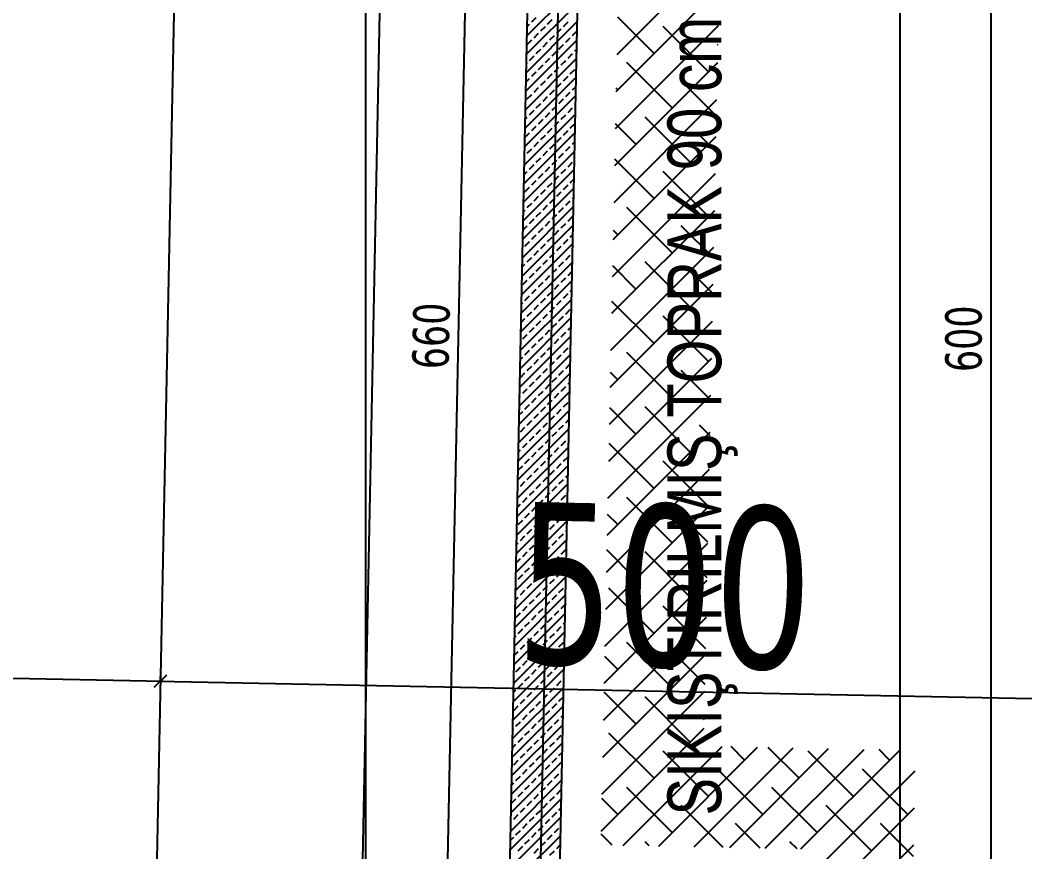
# Model space of a CAD drawing. Header units: millimetres. Extents: x 43168.9 to 43194.6, y -25545.1 to -25543.4.
# Drawn here: x 43171.0766 to 43171.1763, y -25544.2148 to -25544.1323 of the extents above; entities that cross this region are included whole.
import ezdxf

# ---------------------------------------------------------------- set-up
doc = ezdxf.new("R2010")
doc.units = ezdxf.units.MM
doc.header["$LTSCALE"] = 200
doc.linetypes.add('DASHDOT', pattern=[1, 0.5, -0.25, 0, -0.25])
doc.linetypes.add('DASHDOT2', pattern=[0.5, 0.25, -0.125, 0, -0.125])
for name, color, linetype in [('aks_sgh', 5, 'DASHDOT2'), ('kolon-b.a_sgh', 6, 'Continuous'), ('olcu-uyg_sgh', 193, 'Continuous'), ('olcuaks_sgh', 41, 'Continuous'), ('olcuic_sgh', 183, 'Continuous'), ('tarama-betonarme_sgh', 223, 'Continuous'), ('tarama-zemin_sgh', 197, 'Continuous'), ('yapi-yaklasma_sgh', 41, 'DASHDOT'), ('yazi-genel_sgh', 7, 'Continuous')]:
    doc.layers.add(name, color=color, linetype=linetype)
doc.styles.add('dim', font='VERDANA.TTF', dxfattribs={"width": 0.7})
doc.styles.add('text2', font='arial.ttf')

msp = doc.modelspace()

# ---------------------------------------------------------------- linework, layer by layer
at = {"color": 0, "linetype": 'ByBlock', "lineweight": -2}
for p, q in [((43171.089953, -25544.198456), (43171.091177, -25544.19728)), ((43171.091177, -25544.19728), (43171.089953, -25544.198456))]:
    msp.add_line(p, q, dxfattribs=at)
at = {"layer": 'aks_sgh'}
for p, q in [((43171.110879, -25543.740919), (43171.110879, -25544.789919)), ((43171.163879, -25543.740919), (43171.163879, -25544.789919)), ((43171.133621, -25543.95248), (43171.117003, -25544.765813))]:
    msp.add_line(p, q, dxfattribs=at)
at = {"layer": 'kolon-b.a_sgh'}
for p, q in [((43171.12733, -25544.110856), (43171.125173, -25544.216859)), ((43171.130172, -25544.216961), (43171.132329, -25544.110958))]:
    msp.add_line(p, q, dxfattribs=at)
at = {"layer": 'olcu-uyg_sgh'}
for p, q in [((43171.030327, -25544.19666), (43171.090815, -25544.197873)), ((43171.090565, -25544.197868), (43171.090585, -25544.196868)), ((43171.090565, -25544.197868), (43171.090585, -25544.196868)), ((43171.090315, -25544.197863), (43171.190795, -25544.199878))]:
    msp.add_line(p, q, dxfattribs=at)
at = {"layer": 'olcuaks_sgh'}
msp.add_line((43171.17288, -25544.103669), (43171.17288, -25544.224169), dxfattribs=at)
at = {"layer": 'olcuic_sgh'}
for p, q in [((43171.115904, -25543.953933), (43171.099445, -25544.762834)), ((43171.121437, -25544.097441), (43171.118741, -25544.229941))]:
    msp.add_line(p, q, dxfattribs=at)
at = {"layer": 'tarama-betonarme_sgh'}
for p, q in [((43171.12686, -25544.133929), (43171.131965, -25544.128824)), ((43171.126823, -25544.135762), (43171.131928, -25544.130658)), ((43171.126786, -25544.137596), (43171.131891, -25544.132491)), ((43171.127376, -25544.132515), (43171.127825, -25544.132066)), ((43171.128947, -25544.13274), (43171.129396, -25544.132291)), ((43171.130519, -25544.132964), (43171.130968, -25544.132515)), ((43171.126879, -25544.133012), (43171.127151, -25544.13274)), ((43171.1276, -25544.134087), (43171.128049, -25544.133638)), ((43171.128274, -25544.133413), (43171.128723, -25544.132964)), ((43171.129845, -25544.133638), (43171.130294, -25544.133189)), ((43171.131417, -25544.133862), (43171.131866, -25544.133413)), ((43171.126748, -25544.139429), (43171.131853, -25544.134324)), ((43171.126927, -25544.13476), (43171.127376, -25544.134311)), ((43171.128498, -25544.134985), (43171.128947, -25544.134536)), ((43171.129172, -25544.134311), (43171.129621, -25544.133862)), ((43171.130744, -25544.134536), (43171.131193, -25544.134087)), ((43171.127825, -25544.135658), (43171.128274, -25544.135209)), ((43171.129396, -25544.135883), (43171.129845, -25544.135434)), ((43171.13007, -25544.135209), (43171.130519, -25544.13476)), ((43171.131642, -25544.135434), (43171.131835, -25544.135241)), ((43171.126711, -25544.141263), (43171.131816, -25544.136158)), ((43171.126804, -25544.136679), (43171.126927, -25544.136557)), ((43171.127151, -25544.136332), (43171.1276, -25544.135883)), ((43171.128723, -25544.136557), (43171.129172, -25544.136107)), ((43171.130294, -25544.136781), (43171.130744, -25544.136332)), ((43171.130968, -25544.136107), (43171.131417, -25544.135658)), ((43171.127376, -25544.137904), (43171.127825, -25544.137455)), ((43171.128049, -25544.13723), (43171.128498, -25544.136781)), ((43171.129621, -25544.137455), (43171.13007, -25544.137006)), ((43171.131193, -25544.137679), (43171.131642, -25544.13723)), ((43171.126674, -25544.143096), (43171.131779, -25544.137991)), ((43171.126767, -25544.138512), (43171.127151, -25544.138128)), ((43171.128274, -25544.138802), (43171.128723, -25544.138353)), ((43171.128947, -25544.138128), (43171.129396, -25544.137679)), ((43171.129845, -25544.139026), (43171.130294, -25544.138577)), ((43171.130519, -25544.138353), (43171.130968, -25544.137904)), ((43171.1276, -25544.139475), (43171.128049, -25544.139026)), ((43171.129172, -25544.1397), (43171.129621, -25544.139251)), ((43171.130744, -25544.139924), (43171.131193, -25544.139475)), ((43171.131417, -25544.139251), (43171.13176, -25544.138908)), ((43171.126636, -25544.144929), (43171.131741, -25544.139824)), ((43171.126927, -25544.140149), (43171.127376, -25544.1397)), ((43171.127825, -25544.141047), (43171.128274, -25544.140598)), ((43171.128498, -25544.140373), (43171.128947, -25544.139924)), ((43171.13007, -25544.140598), (43171.130519, -25544.140149)), ((43171.127151, -25544.14172), (43171.1276, -25544.141271)), ((43171.128723, -25544.141945), (43171.129172, -25544.141496)), ((43171.129396, -25544.141271), (43171.129845, -25544.140822)), ((43171.130968, -25544.141496), (43171.131417, -25544.141047)), ((43171.131642, -25544.140822), (43171.131723, -25544.140741)), ((43171.126599, -25544.146763), (43171.131704, -25544.141658)), ((43171.126692, -25544.142179), (43171.126927, -25544.141945)), ((43171.128049, -25544.142618), (43171.128498, -25544.142169)), ((43171.129621, -25544.142843), (43171.13007, -25544.142394)), ((43171.130294, -25544.142169), (43171.130744, -25544.14172)), ((43171.126562, -25544.148596), (43171.131667, -25544.143491)), ((43171.126702, -25544.143965), (43171.127151, -25544.143516)), ((43171.127376, -25544.143292), (43171.127825, -25544.142843)), ((43171.128947, -25544.143516), (43171.129396, -25544.143067)), ((43171.130519, -25544.143741), (43171.130968, -25544.143292)), ((43171.131193, -25544.143067), (43171.131642, -25544.142618)), ((43171.1276, -25544.144863), (43171.128049, -25544.144414)), ((43171.128274, -25544.14419), (43171.128723, -25544.143741)), ((43171.129845, -25544.144414), (43171.130294, -25544.143965)), ((43171.131417, -25544.144639), (43171.131648, -25544.144408)), ((43171.126524, -25544.150429), (43171.131629, -25544.145324)), ((43171.126927, -25544.145537), (43171.127376, -25544.145088)), ((43171.128498, -25544.145761), (43171.128947, -25544.145312)), ((43171.129172, -25544.145088), (43171.129621, -25544.144639)), ((43171.13007, -25544.145986), (43171.130519, -25544.145537)), ((43171.130744, -25544.145312), (43171.131193, -25544.144863)), ((43171.126618, -25544.145846), (43171.126702, -25544.145761)), ((43171.127825, -25544.146435), (43171.128274, -25544.145986)), ((43171.129396, -25544.146659), (43171.129845, -25544.14621)), ((43171.130968, -25544.146884), (43171.131417, -25544.146435)), ((43171.126487, -25544.152263), (43171.131592, -25544.147158)), ((43171.12658, -25544.147679), (43171.126927, -25544.147333)), ((43171.127151, -25544.147108), (43171.1276, -25544.146659)), ((43171.128049, -25544.148006), (43171.128498, -25544.147557)), ((43171.128723, -25544.147333), (43171.129172, -25544.146884)), ((43171.130294, -25544.147557), (43171.130744, -25544.147108)), ((43171.127376, -25544.14868), (43171.127825, -25544.148231)), ((43171.128947, -25544.148904), (43171.129396, -25544.148455)), ((43171.129621, -25544.148231), (43171.13007, -25544.147782)), ((43171.131193, -25544.148455), (43171.131573, -25544.148074)), ((43171.12645, -25544.154096), (43171.131555, -25544.148991)), ((43171.126702, -25544.149353), (43171.127151, -25544.148904)), ((43171.128274, -25544.149578), (43171.128723, -25544.149129)), ((43171.129845, -25544.149802), (43171.130294, -25544.149353)), ((43171.130519, -25544.149129), (43171.130968, -25544.14868)), ((43171.126927, -25544.150925), (43171.127376, -25544.150476)), ((43171.1276, -25544.150251), (43171.128049, -25544.149802)), ((43171.129172, -25544.150476), (43171.129621, -25544.150027)), ((43171.130744, -25544.1507), (43171.131193, -25544.150251)), ((43171.131417, -25544.150027), (43171.131536, -25544.149908)), ((43171.126413, -25544.155929), (43171.131517, -25544.150824)), ((43171.126506, -25544.151346), (43171.126702, -25544.151149)), ((43171.127825, -25544.151823), (43171.128274, -25544.151374)), ((43171.128498, -25544.151149), (43171.128947, -25544.1507)), ((43171.13007, -25544.151374), (43171.130519, -25544.150925)), ((43171.127151, -25544.152496), (43171.1276, -25544.152047)), ((43171.128723, -25544.152721), (43171.129172, -25544.152272)), ((43171.129396, -25544.152047), (43171.129845, -25544.151598)), ((43171.130294, -25544.152945), (43171.130744, -25544.152496)), ((43171.130968, -25544.152272), (43171.131417, -25544.151823)), ((43171.126375, -25544.157763), (43171.13148, -25544.152658)), ((43171.126478, -25544.15317), (43171.126927, -25544.152721)), ((43171.128049, -25544.153394), (43171.128498, -25544.152945)), ((43171.129621, -25544.153619), (43171.13007, -25544.15317)), ((43171.126338, -25544.159596), (43171.131443, -25544.154491)), ((43171.126702, -25544.154742), (43171.127151, -25544.154293)), ((43171.127376, -25544.154068), (43171.127825, -25544.153619)), ((43171.128274, -25544.154966), (43171.128723, -25544.154517)), ((43171.128947, -25544.154293), (43171.129396, -25544.153844)), ((43171.130519, -25544.154517), (43171.130968, -25544.154068)), ((43171.131193, -25544.153844), (43171.131462, -25544.153574)), ((43171.126431, -25544.155013), (43171.126478, -25544.154966)), ((43171.1276, -25544.15564), (43171.128049, -25544.155191)), ((43171.129172, -25544.155864), (43171.129621, -25544.155415)), ((43171.129845, -25544.155191), (43171.130294, -25544.154742)), ((43171.131417, -25544.155415), (43171.131424, -25544.155408)), ((43171.126301, -25544.161429), (43171.131406, -25544.156325)), ((43171.126394, -25544.156846), (43171.126702, -25544.156538)), ((43171.126927, -25544.156313), (43171.127376, -25544.155864)), ((43171.128498, -25544.156538), (43171.128947, -25544.156089)), ((43171.13007, -25544.156762), (43171.130519, -25544.156313)), ((43171.130744, -25544.156089), (43171.131193, -25544.15564)), ((43171.127151, -25544.157885), (43171.1276, -25544.157436)), ((43171.127825, -25544.157211), (43171.128274, -25544.156762)), ((43171.129396, -25544.157436), (43171.129845, -25544.156987)), ((43171.130968, -25544.15766), (43171.131387, -25544.157241)), ((43171.126263, -25544.163263), (43171.131368, -25544.158158)), ((43171.126478, -25544.158558), (43171.126927, -25544.158109)), ((43171.128049, -25544.158783), (43171.128498, -25544.158334)), ((43171.128723, -25544.158109), (43171.129172, -25544.15766)), ((43171.130294, -25544.158334), (43171.130744, -25544.157885)), ((43171.127376, -25544.159456), (43171.127825, -25544.159007)), ((43171.128947, -25544.159681), (43171.129396, -25544.159232)), ((43171.129621, -25544.159007), (43171.13007, -25544.158558)), ((43171.130519, -25544.159905), (43171.130968, -25544.159456)), ((43171.131193, -25544.159232), (43171.13135, -25544.159075)), ((43171.126226, -25544.165096), (43171.131331, -25544.159991)), ((43171.126319, -25544.160513), (43171.126478, -25544.160354)), ((43171.126702, -25544.16013), (43171.127151, -25544.159681)), ((43171.128274, -25544.160354), (43171.128723, -25544.159905)), ((43171.129845, -25544.160579), (43171.130294, -25544.16013)), ((43171.126927, -25544.161701), (43171.127376, -25544.161252)), ((43171.1276, -25544.161028), (43171.128049, -25544.160579)), ((43171.128498, -25544.161926), (43171.128947, -25544.161477)), ((43171.129172, -25544.161252), (43171.129621, -25544.160803)), ((43171.130744, -25544.161477), (43171.131193, -25544.161028)), ((43171.126189, -25544.16693), (43171.131294, -25544.161825)), ((43171.126282, -25544.162346), (43171.126702, -25544.161926)), ((43171.127825, -25544.162599), (43171.128274, -25544.16215)), ((43171.129396, -25544.162824), (43171.129845, -25544.162375)), ((43171.13007, -25544.16215), (43171.130519, -25544.161701)), ((43171.126478, -25544.163946), (43171.126927, -25544.163497)), ((43171.127151, -25544.163273), (43171.1276, -25544.162824)), ((43171.128723, -25544.163497), (43171.129172, -25544.163048)), ((43171.130294, -25544.163722), (43171.130744, -25544.163273)), ((43171.130968, -25544.163048), (43171.131275, -25544.162741)), ((43171.126151, -25544.168763), (43171.131256, -25544.163658)), ((43171.126245, -25544.164179), (43171.126253, -25544.164171)), ((43171.127376, -25544.164844), (43171.127825, -25544.164395)), ((43171.128049, -25544.164171), (43171.128498, -25544.163722)), ((43171.129621, -25544.164395), (43171.13007, -25544.163946)), ((43171.126114, -25544.170596), (43171.131219, -25544.165491)), ((43171.126702, -25544.165518), (43171.127151, -25544.165069)), ((43171.128274, -25544.165742), (43171.128723, -25544.165293)), ((43171.128947, -25544.165069), (43171.129396, -25544.16462)), ((43171.129845, -25544.165967), (43171.130294, -25544.165518)), ((43171.130519, -25544.165293), (43171.130968, -25544.164844)), ((43171.131193, -25544.16462), (43171.131238, -25544.164575)), ((43171.126207, -25544.166013), (43171.126478, -25544.165742)), ((43171.1276, -25544.166416), (43171.128049, -25544.165967)), ((43171.129172, -25544.16664), (43171.129621, -25544.166191)), ((43171.130744, -25544.166865), (43171.131193, -25544.166416)), ((43171.126077, -25544.17243), (43171.131182, -25544.167325)), ((43171.126253, -25544.167763), (43171.126702, -25544.167314)), ((43171.126927, -25544.167089), (43171.127376, -25544.16664)), ((43171.128498, -25544.167314), (43171.128947, -25544.166865)), ((43171.13007, -25544.167538), (43171.130519, -25544.167089)), ((43171.127151, -25544.168661), (43171.1276, -25544.168212)), ((43171.127825, -25544.167987), (43171.128274, -25544.167538)), ((43171.128723, -25544.168885), (43171.129172, -25544.168436)), ((43171.129396, -25544.168212), (43171.129845, -25544.167763)), ((43171.130968, -25544.168436), (43171.131163, -25544.168241)), ((43171.12604, -25544.174263), (43171.131144, -25544.169158)), ((43171.126478, -25544.169334), (43171.126927, -25544.168885)), ((43171.128049, -25544.169559), (43171.128498, -25544.16911)), ((43171.129621, -25544.169783), (43171.13007, -25544.169334)), ((43171.130294, -25544.16911), (43171.130744, -25544.168661)), ((43171.126133, -25544.16968), (43171.126253, -25544.169559)), ((43171.126702, -25544.170906), (43171.127151, -25544.170457)), ((43171.127376, -25544.170232), (43171.127825, -25544.169783)), ((43171.128947, -25544.170457), (43171.129396, -25544.170008)), ((43171.130519, -25544.170681), (43171.130968, -25544.170232)), ((43171.126002, -25544.176096), (43171.131107, -25544.170991)), ((43171.126095, -25544.171513), (43171.126478, -25544.17113)), ((43171.1276, -25544.171804), (43171.128049, -25544.171355)), ((43171.128274, -25544.17113), (43171.128723, -25544.170681)), ((43171.129845, -25544.171355), (43171.130294, -25544.170906)), ((43171.126927, -25544.172478), (43171.127376, -25544.172029)), ((43171.128498, -25544.172702), (43171.128947, -25544.172253)), ((43171.129172, -25544.172029), (43171.129621, -25544.17158)), ((43171.13007, -25544.172927), (43171.130519, -25544.172478)), ((43171.130744, -25544.172253), (43171.131088, -25544.171908)), ((43171.125965, -25544.17793), (43171.13107, -25544.172825)), ((43171.126253, -25544.173151), (43171.126702, -25544.172702)), ((43171.127825, -25544.173376), (43171.128274, -25544.172927)), ((43171.129396, -25544.1736), (43171.129845, -25544.173151)), ((43171.126478, -25544.174723), (43171.126927, -25544.174274)), ((43171.127151, -25544.174049), (43171.1276, -25544.1736)), ((43171.128723, -25544.174274), (43171.129172, -25544.173825)), ((43171.130294, -25544.174498), (43171.130744, -25544.174049)), ((43171.130968, -25544.173825), (43171.131051, -25544.173741)), ((43171.125928, -25544.179763), (43171.131032, -25544.174658)), ((43171.126021, -25544.17518), (43171.126253, -25544.174947)), ((43171.127376, -25544.175621), (43171.127825, -25544.175172)), ((43171.128049, -25544.174947), (43171.128498, -25544.174498)), ((43171.128947, -25544.175845), (43171.129396, -25544.175396)), ((43171.129621, -25544.175172), (43171.13007, -25544.174723)), ((43171.126702, -25544.176294), (43171.127151, -25544.175845)), ((43171.128274, -25544.176519), (43171.128723, -25544.17607)), ((43171.129845, -25544.176743), (43171.130294, -25544.176294)), ((43171.130519, -25544.17607), (43171.130968, -25544.175621)), ((43171.12589, -25544.181596), (43171.130995, -25544.176491)), ((43171.126029, -25544.176968), (43171.126478, -25544.176519)), ((43171.126927, -25544.177866), (43171.127376, -25544.177417)), ((43171.1276, -25544.177192), (43171.128049, -25544.176743)), ((43171.129172, -25544.177417), (43171.129621, -25544.176968)), ((43171.130744, -25544.177641), (43171.130977, -25544.177408)), ((43171.125853, -25544.18343), (43171.130958, -25544.178325)), ((43171.126253, -25544.178539), (43171.126702, -25544.17809)), ((43171.127825, -25544.178764), (43171.128274, -25544.178315)), ((43171.128498, -25544.17809), (43171.128947, -25544.177641)), ((43171.13007, -25544.178315), (43171.130519, -25544.177866)), ((43171.125946, -25544.178846), (43171.126029, -25544.178764)), ((43171.127151, -25544.179437), (43171.1276, -25544.178988)), ((43171.128723, -25544.179662), (43171.129172, -25544.179213)), ((43171.129396, -25544.178988), (43171.129845, -25544.178539)), ((43171.130294, -25544.179886), (43171.130744, -25544.179437)), ((43171.125816, -25544.185263), (43171.130921, -25544.180158)), ((43171.125909, -25544.18068), (43171.126253, -25544.180335)), ((43171.126478, -25544.180111), (43171.126927, -25544.179662)), ((43171.128049, -25544.180335), (43171.128498, -25544.179886)), ((43171.129621, -25544.18056), (43171.13007, -25544.180111)), ((43171.126702, -25544.181682), (43171.127151, -25544.181233)), ((43171.127376, -25544.181009), (43171.127825, -25544.18056)), ((43171.128274, -25544.181907), (43171.128723, -25544.181458)), ((43171.128947, -25544.181233), (43171.129396, -25544.180784)), ((43171.130519, -25544.181458), (43171.130902, -25544.181075)), ((43171.125778, -25544.187096), (43171.130883, -25544.181992)), ((43171.126029, -25544.182356), (43171.126478, -25544.181907)), ((43171.1276, -25544.18258), (43171.128049, -25544.182131)), ((43171.129172, -25544.182805), (43171.129621, -25544.182356)), ((43171.129845, -25544.182131), (43171.130294, -25544.181682)), ((43171.126927, -25544.183254), (43171.127376, -25544.182805)), ((43171.128498, -25544.183478), (43171.128947, -25544.183029)), ((43171.13007, -25544.183703), (43171.130519, -25544.183254)), ((43171.130744, -25544.183029), (43171.130865, -25544.182908)), ((43171.125741, -25544.18893), (43171.130846, -25544.183825)), ((43171.125834, -25544.184346), (43171.126029, -25544.184152)), ((43171.126253, -25544.183927), (43171.126702, -25544.183478)), ((43171.127151, -25544.184825), (43171.1276, -25544.184376)), ((43171.127825, -25544.184152), (43171.128274, -25544.183703)), ((43171.129396, -25544.184376), (43171.129845, -25544.183927)), ((43171.126478, -25544.185499), (43171.126927, -25544.18505)), ((43171.128049, -25544.185723), (43171.128498, -25544.185274)), ((43171.128723, -25544.18505), (43171.129172, -25544.184601)), ((43171.130294, -25544.185274), (43171.130744, -25544.184825)), ((43171.125704, -25544.190763), (43171.130809, -25544.185658)), ((43171.125804, -25544.186172), (43171.126253, -25544.185723)), ((43171.127376, -25544.186397), (43171.127825, -25544.185948)), ((43171.128947, -25544.186621), (43171.129396, -25544.186172)), ((43171.129621, -25544.185948), (43171.13007, -25544.185499)), ((43171.126029, -25544.187744), (43171.126478, -25544.187295)), ((43171.126702, -25544.18707), (43171.127151, -25544.186621)), ((43171.128274, -25544.187295), (43171.128723, -25544.186846)), ((43171.129845, -25544.187519), (43171.130294, -25544.18707)), ((43171.130519, -25544.186846), (43171.13079, -25544.186575)), ((43171.125666, -25544.192597), (43171.130771, -25544.187492)), ((43171.12576, -25544.188013), (43171.125804, -25544.187968)), ((43171.126927, -25544.188642), (43171.127376, -25544.188193)), ((43171.1276, -25544.187968), (43171.128049, -25544.187519)), ((43171.128498, -25544.188867), (43171.128947, -25544.188417)), ((43171.129172, -25544.188193), (43171.129621, -25544.187744)), ((43171.130744, -25544.188417), (43171.130753, -25544.188408)), ((43171.125629, -25544.19443), (43171.130734, -25544.189325)), ((43171.126253, -25544.189316), (43171.126702, -25544.188867)), ((43171.127825, -25544.18954), (43171.128274, -25544.189091)), ((43171.129396, -25544.189765), (43171.129845, -25544.189316)), ((43171.13007, -25544.189091), (43171.130519, -25544.188642)), ((43171.125722, -25544.189846), (43171.126029, -25544.18954)), ((43171.127151, -25544.190214), (43171.1276, -25544.189765)), ((43171.128723, -25544.190438), (43171.129172, -25544.189989)), ((43171.130294, -25544.190663), (43171.130715, -25544.190242)), ((43171.125592, -25544.196263), (43171.130697, -25544.191158)), ((43171.125804, -25544.191561), (43171.126253, -25544.191112)), ((43171.126478, -25544.190887), (43171.126927, -25544.190438)), ((43171.127376, -25544.191785), (43171.127825, -25544.191336)), ((43171.128049, -25544.191112), (43171.128498, -25544.190663)), ((43171.129621, -25544.191336), (43171.13007, -25544.190887)), ((43171.126702, -25544.192459), (43171.127151, -25544.19201)), ((43171.128274, -25544.192683), (43171.128723, -25544.192234)), ((43171.128947, -25544.19201), (43171.129396, -25544.191561)), ((43171.130519, -25544.192234), (43171.130678, -25544.192075)), ((43171.125555, -25544.198097), (43171.130659, -25544.192992)), ((43171.125648, -25544.193513), (43171.125804, -25544.193357)), ((43171.126029, -25544.193132), (43171.126478, -25544.192683)), ((43171.1276, -25544.193357), (43171.128049, -25544.192908)), ((43171.129172, -25544.193581), (43171.129621, -25544.193132)), ((43171.129845, -25544.192908), (43171.130294, -25544.192459)), ((43171.126253, -25544.194704), (43171.126702, -25544.194255)), ((43171.126927, -25544.19403), (43171.127376, -25544.193581)), ((43171.128498, -25544.194255), (43171.128947, -25544.193806)), ((43171.13007, -25544.194479), (43171.130519, -25544.19403)), ((43171.125517, -25544.19993), (43171.130622, -25544.194825)), ((43171.12561, -25544.195347), (43171.126029, -25544.194928)), ((43171.127151, -25544.195602), (43171.1276, -25544.195153)), ((43171.127825, -25544.194928), (43171.128274, -25544.194479)), ((43171.128723, -25544.195826), (43171.129172, -25544.195377)), ((43171.129396, -25544.195153), (43171.129845, -25544.194704)), ((43171.126478, -25544.196275), (43171.126927, -25544.195826)), ((43171.128049, -25544.1965), (43171.128498, -25544.196051)), ((43171.129621, -25544.196724), (43171.13007, -25544.196275)), ((43171.130294, -25544.196051), (43171.130603, -25544.195742)), ((43171.12548, -25544.201763), (43171.130585, -25544.196658)), ((43171.125573, -25544.19718), (43171.12558, -25544.197173)), ((43171.125804, -25544.196949), (43171.126253, -25544.1965)), ((43171.126702, -25544.197847), (43171.127151, -25544.197398)), ((43171.127376, -25544.197173), (43171.127825, -25544.196724)), ((43171.128947, -25544.197398), (43171.129396, -25544.196949)), ((43171.126029, -25544.19852), (43171.126478, -25544.198071)), ((43171.1276, -25544.198745), (43171.128049, -25544.198296)), ((43171.128274, -25544.198071), (43171.128723, -25544.197622)), ((43171.129845, -25544.198296), (43171.130294, -25544.197847)), ((43171.130519, -25544.197622), (43171.130566, -25544.197575)), ((43171.125443, -25544.203597), (43171.130548, -25544.198492)), ((43171.125536, -25544.199013), (43171.125804, -25544.198745)), ((43171.126927, -25544.199418), (43171.127376, -25544.198969)), ((43171.128498, -25544.199643), (43171.128947, -25544.199194)), ((43171.129172, -25544.198969), (43171.129621, -25544.19852)), ((43171.125405, -25544.20543), (43171.13051, -25544.200325)), ((43171.12558, -25544.200765), (43171.126029, -25544.200316)), ((43171.126253, -25544.200092), (43171.126702, -25544.199643)), ((43171.127825, -25544.200316), (43171.128274, -25544.199867)), ((43171.129396, -25544.200541), (43171.129845, -25544.200092)), ((43171.13007, -25544.199867), (43171.130519, -25544.199418)), ((43171.126478, -25544.201663), (43171.126927, -25544.201214)), ((43171.127151, -25544.20099), (43171.1276, -25544.200541)), ((43171.128723, -25544.201214), (43171.129172, -25544.200765)), ((43171.130294, -25544.201439), (43171.130492, -25544.201242)), ((43171.125368, -25544.207263), (43171.130473, -25544.202158)), ((43171.125804, -25544.202337), (43171.126253, -25544.201888)), ((43171.127376, -25544.202561), (43171.127825, -25544.202112)), ((43171.128049, -25544.201888), (43171.128498, -25544.201439)), ((43171.128947, -25544.202786), (43171.129396, -25544.202337)), ((43171.129621, -25544.202112), (43171.13007, -25544.201663)), ((43171.125461, -25544.20268), (43171.12558, -25544.202561)), ((43171.126702, -25544.203235), (43171.127151, -25544.202786)), ((43171.128274, -25544.203459), (43171.128723, -25544.20301)), ((43171.129845, -25544.203684), (43171.130294, -25544.203235)), ((43171.125331, -25544.209097), (43171.130436, -25544.203992)), ((43171.125424, -25544.204513), (43171.125804, -25544.204133)), ((43171.126029, -25544.203908), (43171.126478, -25544.203459)), ((43171.126927, -25544.204806), (43171.127376, -25544.204357)), ((43171.1276, -25544.204133), (43171.128049, -25544.203684)), ((43171.129172, -25544.204357), (43171.129621, -25544.203908)), ((43171.126253, -25544.20548), (43171.126702, -25544.205031)), ((43171.127825, -25544.205704), (43171.128274, -25544.205255)), ((43171.128498, -25544.205031), (43171.128947, -25544.204582)), ((43171.13007, -25544.205255), (43171.130417, -25544.204909)), ((43171.125293, -25544.21093), (43171.130398, -25544.205825)), ((43171.12558, -25544.206153), (43171.126029, -25544.205704)), ((43171.127151, -25544.206378), (43171.1276, -25544.205929)), ((43171.128723, -25544.206603), (43171.129172, -25544.206153)), ((43171.129396, -25544.205929), (43171.129845, -25544.20548)), ((43171.125804, -25544.207725), (43171.126253, -25544.207276)), ((43171.126478, -25544.207052), (43171.126927, -25544.206603)), ((43171.128049, -25544.207276), (43171.128498, -25544.206827)), ((43171.129621, -25544.207501), (43171.13007, -25544.207052)), ((43171.130294, -25544.206827), (43171.13038, -25544.206742)), ((43171.125256, -25544.212763), (43171.130361, -25544.207659)), ((43171.125349, -25544.20818), (43171.12558, -25544.20795)), ((43171.126702, -25544.208623), (43171.127151, -25544.208174)), ((43171.127376, -25544.20795), (43171.127825, -25544.207501)), ((43171.128947, -25544.208174), (43171.129396, -25544.207725)), ((43171.126029, -25544.209297), (43171.126478, -25544.208848)), ((43171.1276, -25544.209521), (43171.128049, -25544.209072)), ((43171.128274, -25544.208848), (43171.128723, -25544.208399)), ((43171.129172, -25544.209746), (43171.129621, -25544.209297)), ((43171.129845, -25544.209072), (43171.130294, -25544.208623)), ((43171.125219, -25544.214597), (43171.130324, -25544.209492)), ((43171.125355, -25544.20997), (43171.125804, -25544.209521)), ((43171.126927, -25544.210195), (43171.127376, -25544.209746)), ((43171.128498, -25544.210419), (43171.128947, -25544.20997)), ((43171.125181, -25544.21643), (43171.130286, -25544.211325)), ((43171.12558, -25544.211542), (43171.126029, -25544.211093)), ((43171.126253, -25544.210868), (43171.126702, -25544.210419)), ((43171.127151, -25544.211766), (43171.1276, -25544.211317)), ((43171.127825, -25544.211093), (43171.128274, -25544.210644)), ((43171.129396, -25544.211317), (43171.129845, -25544.210868)), ((43171.13007, -25544.210644), (43171.130305, -25544.210409)), ((43171.125275, -25544.211847), (43171.125355, -25544.211766)), ((43171.126478, -25544.21244), (43171.126927, -25544.211991)), ((43171.128049, -25544.212664), (43171.128498, -25544.212215)), ((43171.128723, -25544.211991), (43171.129172, -25544.211542)), ((43171.125237, -25544.21368), (43171.12558, -25544.213338)), ((43171.125804, -25544.213113), (43171.126253, -25544.212664)), ((43171.126521, -25544.216886), (43171.130249, -25544.213159)), ((43171.127376, -25544.213338), (43171.127825, -25544.212889)), ((43171.128947, -25544.213562), (43171.129396, -25544.213113)), ((43171.129621, -25544.212889), (43171.13007, -25544.21244)), ((43171.126029, -25544.214685), (43171.126478, -25544.214236)), ((43171.126702, -25544.214011), (43171.127151, -25544.213562)), ((43171.128274, -25544.214236), (43171.128723, -25544.213787)), ((43171.129845, -25544.21446), (43171.13023, -25544.214075)), ((43171.1276, -25544.214909), (43171.128049, -25544.21446)), ((43171.129172, -25544.215134), (43171.129621, -25544.214685))]:
    msp.add_line(p, q, dxfattribs=at)
at = {"layer": 'tarama-zemin_sgh'}
for p, q in [((43171.135825, -25544.13574), (43171.146035, -25544.125531)), ((43171.135751, -25544.139407), (43171.14596, -25544.129197)), ((43171.139499, -25544.135658), (43171.1359, -25544.132059)), ((43171.135676, -25544.143074), (43171.145886, -25544.132864)), ((43171.144887, -25544.137455), (43171.140397, -25544.132964)), ((43171.145846, -25544.134821), (43171.145785, -25544.13476)), ((43171.135601, -25544.146741), (43171.145811, -25544.136531)), ((43171.141295, -25544.141047), (43171.136805, -25544.136557)), ((43171.145703, -25544.141862), (43171.142193, -25544.138353)), ((43171.135907, -25544.139251), (43171.135757, -25544.1391)), ((43171.135527, -25544.150407), (43171.145737, -25544.140197)), ((43171.143091, -25544.146435), (43171.138601, -25544.141945)), ((43171.137703, -25544.144639), (43171.135685, -25544.142621)), ((43171.135452, -25544.154074), (43171.145662, -25544.143864)), ((43171.145631, -25544.145382), (43171.143989, -25544.143741)), ((43171.139499, -25544.150027), (43171.135614, -25544.146141)), ((43171.135378, -25544.157741), (43171.145587, -25544.147531)), ((43171.144887, -25544.151823), (43171.140397, -25544.147333)), ((43171.135303, -25544.161407), (43171.145513, -25544.151198)), ((43171.141295, -25544.155415), (43171.136805, -25544.150925)), ((43171.135907, -25544.153619), (43171.13547, -25544.153182)), ((43171.145416, -25544.155944), (43171.142193, -25544.152721)), ((43171.135228, -25544.165074), (43171.145438, -25544.154864)), ((43171.143091, -25544.160803), (43171.138601, -25544.156313)), ((43171.137703, -25544.159007), (43171.135399, -25544.156703)), ((43171.135154, -25544.168741), (43171.145364, -25544.158531)), ((43171.145345, -25544.159464), (43171.143989, -25544.158109)), ((43171.139499, -25544.164395), (43171.135327, -25544.160223)), ((43171.135079, -25544.172408), (43171.145289, -25544.162198)), ((43171.144887, -25544.166191), (43171.140397, -25544.161701)), ((43171.141295, -25544.169783), (43171.136805, -25544.165293)), ((43171.135005, -25544.176074), (43171.145214, -25544.165864)), ((43171.135907, -25544.167987), (43171.135184, -25544.167264)), ((43171.14513, -25544.170026), (43171.142193, -25544.167089)), ((43171.13493, -25544.179741), (43171.14514, -25544.169531)), ((43171.137703, -25544.173376), (43171.135112, -25544.170785)), ((43171.143091, -25544.175172), (43171.138601, -25544.170681)), ((43171.145058, -25544.173546), (43171.143989, -25544.172478)), ((43171.134855, -25544.183408), (43171.145065, -25544.173198)), ((43171.139499, -25544.178764), (43171.135041, -25544.174305)), ((43171.144887, -25544.18056), (43171.140397, -25544.17607)), ((43171.134781, -25544.187074), (43171.14499, -25544.176865)), ((43171.141295, -25544.184152), (43171.136805, -25544.179662)), ((43171.134706, -25544.190741), (43171.144916, -25544.180531)), ((43171.135907, -25544.182356), (43171.134897, -25544.181346)), ((43171.144843, -25544.184108), (43171.142193, -25544.181458)), ((43171.134631, -25544.194408), (43171.144841, -25544.184198)), ((43171.137703, -25544.187744), (43171.134826, -25544.184866)), ((43171.143091, -25544.18954), (43171.138601, -25544.18505)), ((43171.144771, -25544.187628), (43171.143989, -25544.186846)), ((43171.134557, -25544.198075), (43171.144767, -25544.187865)), ((43171.139499, -25544.193132), (43171.135009, -25544.188642)), ((43171.144628, -25544.194669), (43171.140397, -25544.190438)), ((43171.134482, -25544.201741), (43171.144692, -25544.191531)), ((43171.141295, -25544.19852), (43171.136805, -25544.19403)), ((43171.134408, -25544.205408), (43171.144617, -25544.195198)), ((43171.135907, -25544.196724), (43171.134611, -25544.195428)), ((43171.144557, -25544.198189), (43171.142193, -25544.195826)), ((43171.134333, -25544.209075), (43171.144543, -25544.198865)), ((43171.137703, -25544.202112), (43171.134539, -25544.198948)), ((43171.143091, -25544.203908), (43171.138601, -25544.199418)), ((43171.144485, -25544.20171), (43171.143989, -25544.201214)), ((43171.134258, -25544.212741), (43171.144468, -25544.202532)), ((43171.139499, -25544.207501), (43171.135009, -25544.20301)), ((43171.136444, -25544.214148), (43171.146246, -25544.204346)), ((43171.14848, -25544.205704), (43171.147139, -25544.204364)), ((43171.139964, -25544.21422), (43171.149767, -25544.204417)), ((43171.144887, -25544.209297), (43171.140397, -25544.204806)), ((43171.143484, -25544.214292), (43171.153287, -25544.204489)), ((43171.147005, -25544.214363), (43171.156808, -25544.204561)), ((43171.150525, -25544.214435), (43171.160328, -25544.204632)), ((43171.153868, -25544.207501), (43171.150806, -25544.204439)), ((43171.154046, -25544.214507), (43171.163848, -25544.204704)), ((43171.159256, -25544.209297), (43171.154766, -25544.204806)), ((43171.162848, -25544.205704), (43171.161806, -25544.204662)), ((43171.150276, -25544.211093), (43171.145785, -25544.206603)), ((43171.155177, -25544.216968), (43171.165387, -25544.206758)), ((43171.164644, -25544.211093), (43171.160154, -25544.206603)), ((43171.141295, -25544.212889), (43171.136805, -25544.208399)), ((43171.155664, -25544.212889), (43171.151174, -25544.208399)), ((43171.135907, -25544.211093), (43171.134324, -25544.20951)), ((43171.146349, -25544.21435), (43171.142193, -25544.210195)), ((43171.161052, -25544.214685), (43171.156562, -25544.210195)), ((43171.155102, -25544.220634), (43171.165312, -25544.210425)), ((43171.150015, -25544.214425), (43171.147581, -25544.211991)), ((43171.165214, -25544.215254), (43171.16195, -25544.211991)), ((43171.135348, -25544.214126), (43171.134253, -25544.21303)), ((43171.139015, -25544.214201), (43171.138601, -25544.213787)), ((43171.153682, -25544.214499), (43171.15297, -25544.213787)), ((43171.155028, -25544.224301), (43171.165237, -25544.214091))]:
    msp.add_line(p, q, dxfattribs=at)
at = {"layer": 'yapi-yaklasma_sgh'}
msp.add_line((43171.09256, -25544.098423), (43171.08857, -25544.297334), dxfattribs=at)

# ---------------------------------------------------------------- texts
at = {"layer": 'olcu-uyg_sgh', "color": 2, "style": 'dim', "width": 0.7}
msp.add_text('500', height=0.016, rotation=358.85098, dxfattribs=at).set_placement((43171.125722, -25544.196078))
at = {"layer": 'olcuaks_sgh', "color": 2, "style": 'dim', "width": 0.7}
msp.add_text('600', height=0.0036, rotation=90, dxfattribs=at).set_placement((43171.171968, -25544.167226))
at = {"layer": 'olcuic_sgh', "color": 2, "style": 'dim', "width": 0.7}
msp.add_text('660', height=0.0036, rotation=88.83427, dxfattribs=at).set_placement((43171.11911, -25544.166978))
at = {"layer": 'yazi-genel_sgh', "color": 252, "style": 'text2', "width": 0.75}
msp.add_text('SIKIŞTIRILMIŞ TOPRAK 90 cm', height=0.00533333, rotation=90, dxfattribs=at).set_placement((43171.146161, -25544.211189))

doc.saveas('drawing.dxf')
